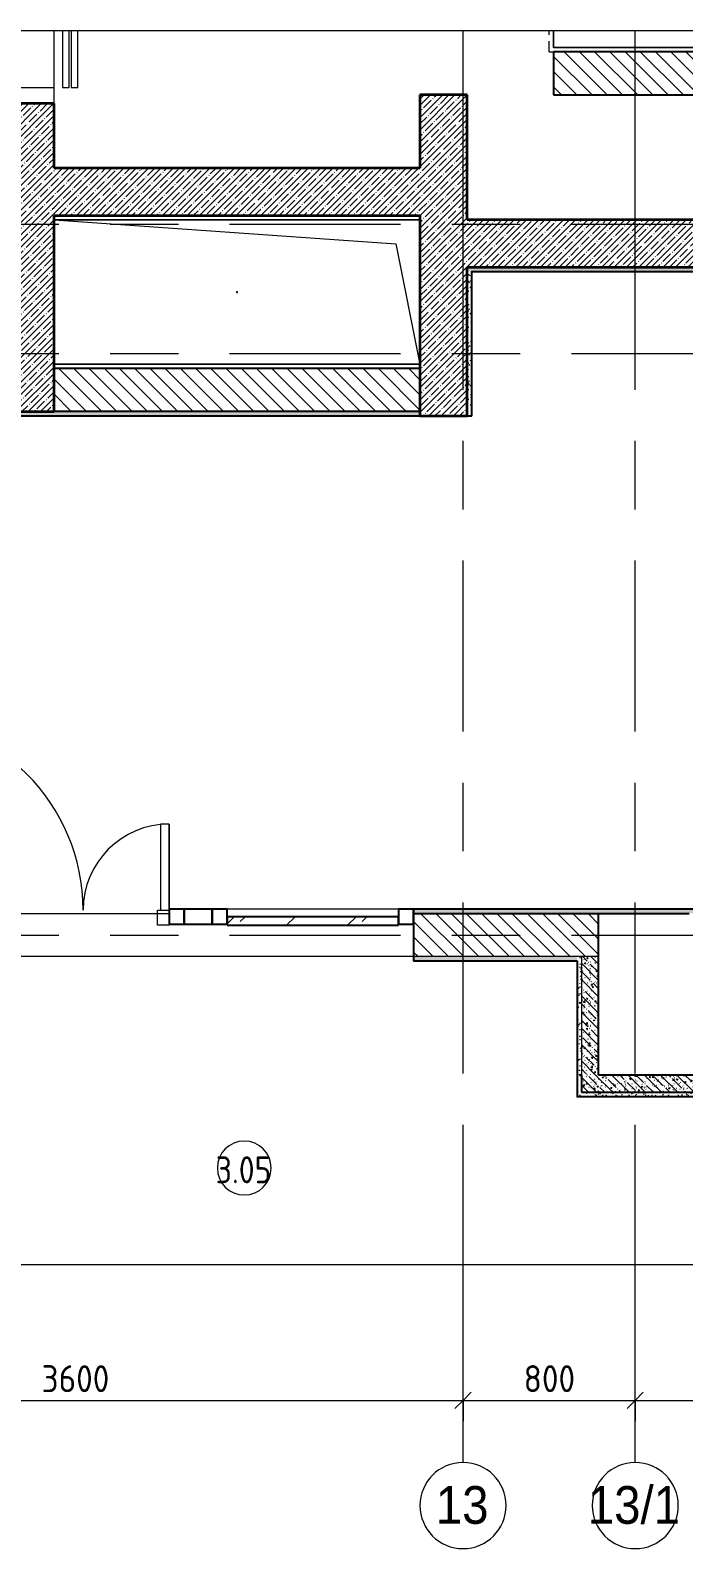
# Model space of a CAD drawing. Header units: millimetres. Extents: x 63482 to 319368, y -8553 to 29000.
# Drawn here: x 270843 to 273878, y 4951 to 12000 of the extents above; entities that cross this region are included whole.
import ezdxf

# ---------------------------------------------------------------- set-up
doc = ezdxf.new("R2010")
doc.units = ezdxf.units.MM
doc.linetypes.add('200_ШТРИХ__ш1_п0_6_', pattern=[80, 50, -30])
doc.linetypes.add('Осевая', pattern=[1587.5, 317.5, -238.125, 793.75, -238.125])
for name, color, linetype, lineweight in [('A-ANNO-DIMS', 7, 'Continuous', 9), ('A-ANNO-DIMS-50', 7, 'Continuous', 9), ('A-AREA-IDEN', 7, 'Continuous', 9), ('A-DETL-GENF', 7, 'Continuous', 9), ('A-DETL-MBND', 7, '200_ШТРИХ__ш1_п0_6_', 9), ('A-DOOR', 7, 'Continuous', 9), ('A-DOOR-1', 7, 'Continuous', 15), ('A-GENM', 7, 'Continuous', 9), ('A-GLAZ-CURT-2', 7, 'Continuous', 9), ('A-GLAZ-CURT-3', 7, 'Continuous', 25), ('A-GLAZ-CWMG', 7, 'Continuous', 9), ('A-GLAZ-CWMG-1', 7, 'Continuous', 25), ('A-WALL', 7, 'Continuous', 9), ('I-WALL', 7, 'Continuous', 9), ('Оси', 7, 'Continuous', 9), ('Оси-1', 7, 'Continuous', 20), ('Оси-2', 7, 'Осевая', 9)]:
    doc.layers.add(name, color=color, linetype=linetype, lineweight=lineweight)
for name, color, linetype, lineweight, true_color in [('A-WALL-1', 7, 'Continuous', 25, 0x3c3c3c), ('A-WALL-3', 7, 'Continuous', 35, 0x3c3c3c), ('A-WALL-FNSH-1', 7, 'Continuous', 15, 0x3c3c3c)]:
    doc.layers.add(name, color=color, linetype=linetype, lineweight=lineweight, true_color=true_color)
doc.styles.add('Arial', font='arial.ttf', dxfattribs={"width": 0.9, "height": 175})
doc.styles.add('GOST Common_2', font='GOST_Common.ttf', dxfattribs={"width": 0.9, "height": 125})
doc.styles.add('ISOCPEUR', font='isocpeur.ttf', dxfattribs={"width": 0.9, "height": 125})
doc.dimstyles.new('ISO-2_5_0_9К_БОЛЬШОЙ', dxfattribs={"dimscale": 304.8, "dimtxt": 124.497647, "dimasz": 0.246063, "dimexe": 0.19685, "dimexo": 0.492126, "dimgap": 0, "dimtad": 1, "dimdec": 0, "dimrnd": 10, "dimzin": 0, "dimdsep": 46, "dimtxsty": 'ISOCPEUR', "dimblk1": 'OBLIQUE', "dimblk2": 'OBLIQUE', "dimsah": 1, "dimcen": 0.09, "dimdle": 0.19685, "dimazin": 0, "dimtfac": 1, "dimtdec": 4, "dimtix": 1, "dimtmove": 0, "dimatfit": 3, "dimfxl": 1, "dimtvp": 1, "dimtolj": 1, "dimtzin": 0, "dimarcsym": 2})
pattern_1 = [(135, (230493.37, 0), (-35.35534, -35.35534), [])]
pattern_2 = [(135, (230493.37, 0), (-37.717076, -37.717076), [53.34, -8.89, 1.778, -8.89]), (135, (230493.37, 37.694), (-37.717076, -37.717076), []), (50, (230493.37, 0), (63.763904, -5.57885), [6.668, -73.343]), (355, (230493.37, 0), (-12.33488, 66.86951), [5.334, -58.674]), (100.451, (230498.68, -0.465), (51.43036, 61.29098), [5.667, -62.332]), (46.184, (230493.37, 17.78), (94.87722, -14.71484), [10.001, -110.014]), (96.636, (230501.27, 16.55), (83.09115, 86.5993), [8.5, -93.497]), (351.184, (230493.37, 17.78), (83.09204, 86.59928), [8.001, -88.011]), (21, (230502.26, 13.335), (53.064487, -35.792726), [6.667, -73.342]), (326, (230502.26, 13.335), (21.63066, 64.46546), [5.334, -58.674]), (71.451, (230506.68, 10.35), (74.69646, 28.67237), [5.667, -62.332]), (37.5, (230493.368, 0), (1.080413, 29.594271), [1.676, -56.286, 1.676, -57.887, -58.896]), (37.5, (230493.368, 0), (1.080413, 29.594271), [-117.526, 1.676, -57.22]), (7.5, (230493.368, 0), (23.386368, 35.063507), [1.676, -32.283, 1.676, -54.953, -22.447]), (7.5, (230493.368, 0), (23.386368, 35.063507), [-90.589, 1.676, -20.771]), (327.5, (230473.543, 0), (47.456567, -2.005468), [1.676, -20.549, 1.676, -67.666, -92.012]), (327.5, (230473.543, 0), (47.456567, -2.005468), [-91.567, 1.676, -90.335]), (317.5, (230464.653, 0), (51.844948, 8.89904), [1.676, -27.216, 1.676, -44.374, -65.342]), (317.5, (230464.653, 0), (51.844948, 8.89904), [-74.943, 1.676, -63.665])]
pattern_3 = [(45, (230493.37, 0), (-28.512667, 28.512667), []), (45, (230521.88, 0), (-28.512667, 28.512667), [50.403, -10.081, 1.676, -8.404])]
pattern_4 = [(0, (230493.368, 0), (60.96, 15.24), [5.029, -40.691, 5.029, -40.691, -243.84]), (0, (230493.368, 0), (60.96, 15.24), [-91.44, 5.029, -86.411, 5.029, -40.691, -106.68]), (0, (230493.368, 0), (60.96, 15.24), [-228.6, 5.029, -25.451, 5.029, -71.171]), (120, (230516.228, 7.62), (-43.678227, 45.1729086), [5.029, -40.691, 5.029, -40.691, -243.84]), (120, (230516.228, 7.62), (-43.678227, 45.1729086), [-91.44, 5.029, -86.411, 5.029, -40.691, -106.68]), (120, (230516.228, 7.62), (-43.678227, 45.1729086), [-228.6, 5.029, -25.451, 5.029, -71.171]), (240, (230523.848, 38.1), (-17.281773, -60.4129086), [5.029, -40.691, 5.029, -40.691, -243.84]), (240, (230523.848, 38.1), (-17.281773, -60.4129086), [-91.44, 5.029, -86.411, 5.029, -40.691, -106.68]), (240, (230523.848, 38.1), (-17.281773, -60.4129086), [-228.6, 5.029, -25.451, 5.029, -71.171])]

# ---------------------------------------------------------------- blocks, each defined once
blk = doc.blocks.new('DOR_Дверь лифта - 1350х2050h-19118285-Фрагмент 3_8')
at = {"layer": 'A-DOOR'}
for p, q in [((-335.2, 110), (-600, 110)), ((-600, 110), (-600, -110)), ((-600, -110), (-335.2, -110)), ((-600, -150), (-600, -180)), ((-335.2, -150), (-600, -150)), ((-600, -180), (-335.2, -180)), ((-600, -190), (-600, -220)), ((-335.2, -190), (-600, -190)), ((-600, -220), (-335.2, -220))]:
    blk.add_line(p, q, dxfattribs=at)
at = {"layer": 'A-DOOR-1'}
blk.add_line((-675, -110), (-600, -110), dxfattribs=at)
blk = doc.blocks.new('GM_Отверстие прямоугольное _в плите_ - Отверстие-24275140-Фрагмент 3_8')
at = {"layer": 'A-GENM'}
for p, q in [((-335, -850), (-335, 850)), ((-335, 850), (-335, -850)), ((-223.3, 738.3), (335, 850)), ((335, 850), (335, -850)), ((335, -850), (335, 850)), ((-335, -850), (-223.3, 738.3))]:
    blk.add_line(p, q, dxfattribs=at)
for start, end in [(360, 180), (180, 360)]:
    blk.add_arc((0, 0), 2.5, start, end, dxfattribs=at)
blk = doc.blocks.new('Прямоугольный импост - 50 x 70 мм-31700031-Фрагмент 3_8')
at = {"layer": 'A-GLAZ-CWMG-1'}
for p, q in [((-70, 35), (0, 35)), ((-70, -35), (-70, 35)), ((0, 35), (0, -35)), ((0, -35), (-70, -35))]:
    blk.add_line(p, q, dxfattribs=at)
blk = doc.blocks.new('Дверь_Витражная_остекление_ - ДВН_ДАО_Главный вход_1200 в свету-31742133-Фрагмент 3_8')
at = {"layer": 'A-DETL-GENF'}
for p, q in [((-607.5, 925), (-647.5, 925)), ((-647.5, 925), (-647.5, 35)), ((-607.5, 30), (-607.5, 925)), ((647.5, 430), (607.5, 430)), ((607.5, 430), (607.5, 30)), ((647.5, 35), (647.5, 430)), ((-647.5, 30), (-607.5, 30)), ((-592.5, 30), (-647.5, 30)), ((-592.5, -40), (-592.5, 30)), ((592.5, -40), (592.5, 30)), ((592.5, 30), (647.5, 30)), ((607.5, 30), (647.5, 30)), ((-647.5, -35), (-647.5, -40)), ((-647.5, -40), (-592.5, -40)), ((647.5, -40), (592.5, -40)), ((647.5, -35), (647.5, -40))]:
    blk.add_line(p, q, dxfattribs=at)
at = {"layer": 'A-DOOR'}
for p, q in [((-647.5, 925), (-647.5, 35)), ((647.5, 430), (647.5, 35))]:
    blk.add_line(p, q, dxfattribs=at)
for centre, radius, start, end in [((-647.5, 30), 895, 360, 90), ((647.5, 30), 400, 90, 180)]:
    blk.add_arc(centre, radius, start, end, dxfattribs=at)
blk = doc.blocks.new('Системная панель - Стемалит - 40мм-32257327-Фрагмент 3_8')
at = {"layer": 'A-GLAZ-CURT-3'}
for p, q in [((65, 35), (-65, 35)), ((-65, 35), (-65, -35)), ((65, -35), (65, 35)), ((-65, -35), (65, -35))]:
    blk.add_line(p, q, dxfattribs=at)
blk = doc.blocks.new('Прямоугольный импост - 50 x 70 мм-31687886-Фрагмент 3_8')
at = {"layer": 'A-GLAZ-CWMG-1'}
for p, q in [((-35, 35), (35, 35)), ((-35, -35), (-35, 35)), ((35, 35), (35, -35)), ((35, -35), (-35, -35))]:
    blk.add_line(p, q, dxfattribs=at)
blk = doc.blocks.new('Системная панель - Стекло - 40мм-32257331-Фрагмент 3_8')
at = {"layer": 'A-GLAZ-CURT-2'}
h = blk.add_hatch(dxfattribs=at)
h.set_pattern_fill('FP_142', color=256, style=0, pattern_type=2)
h.set_pattern_definition([(45, (-41712.5, -7835), (-141.4214, 141.4214), [100, -300]), (45, (-41812.5, -7885), (-141.4214, 141.4214), [300, -100]), (45, (-41612.5, -7935), (-141.4214, 141.4214), [100, -300])])
h.paths.add_polyline_path([(397.5, -40), (397.5, 0), (-397.5, 0), (-397.5, -40)])
at = {"layer": 'A-GLAZ-CURT-3'}
for p, q in [((397.5, 0), (-397.5, 0)), ((-397.5, 0), (-397.5, -40)), ((397.5, -40), (397.5, 0)), ((-397.5, -40), (397.5, -40))]:
    blk.add_line(p, q, dxfattribs=at)
blk = doc.blocks.new('Прямоугольный импост - 50 x 70 мм-31702100-Фрагмент 3_8')
at = {"layer": 'A-GLAZ-CWMG-1'}
for p, q in [((-35, 35), (35, 35)), ((-35, -35), (-35, 35)), ((35, 35), (35, -35)), ((35, -35), (-35, -35))]:
    blk.add_line(p, q, dxfattribs=at)
blk = doc.blocks.new('Прямоугольный импост - 50 x 70 мм-31720914-Фрагмент 3_8')
at = {"layer": 'A-GLAZ-CWMG'}
blk.add_line((42060, 7920), (41265, 7920), dxfattribs=at)
blk = doc.blocks.new('DET_L_Линия разрыва - М100-31023944-Фрагмент 3_8')
at = {"layer": 'A-DETL-GENF'}
blk.add_line((13694.7, 0), (0, 0), dxfattribs=at)
blk = doc.blocks.new('DET_L_Линия разрыва - М100-31024083-Фрагмент 3_8')
at = {"layer": 'A-DETL-GENF'}
blk.add_line((0, 0), (13694.7, 0), dxfattribs=at)
blk = doc.blocks.new('Ось сетки - D8-29747960-Фрагмент 3_8')
at = {"layer": 'Оси-1'}
for start, end in [(360, 180), (180, 360)]:
    blk.add_arc((0, 0), 4, start, end, dxfattribs=at)
blk = doc.blocks.new('DIMBLOCK49-Фрагмент 3_8')
at = {"layer": 'A-ANNO-DIMS-50', "lineweight": 20}
for p, q in [((269253.4, 5639.5), (269215.9, 5602)), ((269253.4, 5639.5), (269290.9, 5677)), ((272853.4, 5639.5), (272815.9, 5602)), ((272853.4, 5639.5), (272890.9, 5677))]:
    blk.add_line(p, q, dxfattribs=at)
at = {"layer": 'A-ANNO-DIMS-50'}
for p, q in [((269253.4, 5542.5), (269253.4, 5699.5)), ((269253.4, 5639.5), (272853.4, 5639.5)), ((269253.4, 5639.5), (269253.4, 5542.5)), ((272853.4, 5542.5), (272853.4, 5699.5)), ((272853.4, 5639.5), (272853.4, 5542.5))]:
    blk.add_line(p, q, dxfattribs=at)
at = {"layer": 'A-ANNO-DIMS-50', "color": 0, "insert": (270895.4, 5802.8), "char_height": 125, "width": 379.239, "attachment_point": 1, "line_spacing_factor": 1.149209, "style": 'ISOCPEUR'}
blk.add_mtext('3600', dxfattribs=at)
blk = doc.blocks.new('_Oblique')
at = {"color": 0, "linetype": 'ByBlock', "lineweight": -2}
blk.add_line((-0.5, -0.5), (0.5, 0.5), dxfattribs=at)
blk = doc.blocks.new('DIMBLOCK50-Фрагмент 3_8')
at = {"layer": 'A-ANNO-DIMS-50', "lineweight": 20}
for p, q in [((272853.4, 5639.5), (272815.9, 5602)), ((272853.4, 5639.5), (272890.9, 5677)), ((273653.4, 5639.5), (273615.9, 5602)), ((273653.4, 5639.5), (273690.9, 5677))]:
    blk.add_line(p, q, dxfattribs=at)
at = {"layer": 'A-ANNO-DIMS-50'}
for p, q in [((272853.4, 5542.5), (272853.4, 5699.5)), ((272853.4, 5639.5), (273653.4, 5639.5)), ((272853.4, 5639.5), (272853.4, 5542.5)), ((273653.4, 5542.5), (273653.4, 5699.5)), ((273653.4, 5639.5), (273653.4, 5542.5))]:
    blk.add_line(p, q, dxfattribs=at)
at = {"layer": 'A-ANNO-DIMS-50', "color": 0, "insert": (273134.9, 5802.8), "char_height": 125, "width": 284.429, "attachment_point": 1, "line_spacing_factor": 1.149209, "style": 'ISOCPEUR'}
blk.add_mtext('800', dxfattribs=at)
blk = doc.blocks.new('DIMBLOCK51-Фрагмент 3_8')
at = {"layer": 'A-ANNO-DIMS-50', "lineweight": 20}
for p, q in [((273653.4, 5639.5), (273615.9, 5602)), ((273653.4, 5639.5), (273690.9, 5677)), ((278153.4, 5639.5), (278115.9, 5602)), ((278153.4, 5639.5), (278190.9, 5677))]:
    blk.add_line(p, q, dxfattribs=at)
at = {"layer": 'A-ANNO-DIMS-50'}
for p, q in [((273653.4, 5542.5), (273653.4, 5699.5)), ((273653.4, 5639.5), (278153.4, 5639.5)), ((273653.4, 5639.5), (273653.4, 5542.5)), ((278153.4, 5542.5), (278153.4, 5699.5)), ((278153.4, 5639.5), (278153.4, 5542.5))]:
    blk.add_line(p, q, dxfattribs=at)
at = {"layer": 'A-ANNO-DIMS-50', "color": 0, "insert": (275739.4, 5802.8), "char_height": 125, "width": 393.604, "attachment_point": 1, "line_spacing_factor": 1.149209, "style": 'ISOCPEUR'}
blk.add_mtext('4500', dxfattribs=at)
blk = doc.blocks.new('Марка_Помещения - Номер-25198446-Фрагмент 3_8')
at = {"layer": 'A-AREA-IDEN'}
for start, end in [(360, 180), (180, 360)]:
    blk.add_arc((0, 0), 2.5, start, end, dxfattribs=at)

msp = doc.modelspace()

# ---------------------------------------------------------------- hatches: boundary and pattern name
at = {"layer": 'I-WALL'}
h = msp.add_hatch(dxfattribs=at)
h.set_pattern_fill('FP_20', color=256, style=0, pattern_type=2)
h.set_pattern_definition(pattern_1)
h.paths.add_polyline_path([(282203.4, 11700), (282203.4, 11900), (280357.2, 11900), (280257.2, 11700), (280557.1, 11700)])
h.paths.add_polyline_path([(280107.1, 11700), (280257.1, 11700), (280157.1, 11900), (279253.4, 11900), (279253.4, 11700)])
h.paths.add_polyline_path([(278653.4, 11700), (278653.4, 11900), (273273.4, 11900), (273273.4, 11700), (276806.9, 11700)])
h = msp.add_hatch(dxfattribs=at)
h.set_pattern_fill('FP_3', color=256, style=0, pattern_type=2)
h.set_pattern_definition(pattern_3)
h.paths.add_polyline_path([(270733.4, 10230), (270953.4, 10230), (270953.4, 11660), (270733.4, 11660), (270733.4, 10450)])
h = msp.add_hatch(dxfattribs=at)
h.set_pattern_fill('FP_3', color=256, style=0, pattern_type=2)
h.set_pattern_definition(pattern_3)
h.paths.add_polyline_path([(272873.4, 10210), (272873.4, 11700), (272653.4, 11700), (272653.4, 10210)])
h = msp.add_hatch(dxfattribs=at)
h.set_pattern_fill('FP_3', color=256, style=0, pattern_type=2)
h.set_pattern_definition(pattern_3)
h.paths.add_polyline_path([(270953.4, 11140), (272653.4, 11140), (272653.4, 11360), (270953.4, 11360)])
h = msp.add_hatch(dxfattribs=at)
h.set_pattern_fill('FP_3', color=256, style=0, pattern_type=2)
h.set_pattern_definition(pattern_3)
h.paths.add_polyline_path([(275253.4, 10900), (275253.4, 11120), (272873.4, 11120), (272873.4, 10900), (273202.9, 10900)])
h = msp.add_hatch(dxfattribs=at)
h.set_pattern_fill('FP_10', color=256, style=0, pattern_type=2)
h.set_pattern_definition(pattern_4)
h.paths.add_polyline_path([(285816.9, 10880), (286241.2, 10880), (286241.2, 10900), (272873.4, 10900), (272873.4, 10880), (284014.9, 10880)])
h.paths.add_polyline_path([(288001.2, 10880), (288001.2, 10900), (287821.2, 10900), (287821.2, 10880)])
h.paths.add_polyline_path([(291853.4, 10880), (291853.4, 10900), (289581.2, 10900), (289581.2, 10880), (291222.9, 10880)])
h.paths.add_polyline_path([(287121.2, 10880), (287121.2, 10900), (286941.2, 10900), (286941.2, 10880)])
h.paths.add_polyline_path([(288701.2, 10880), (288881.2, 10880), (288881.2, 10900), (288701.2, 10900)])
h = msp.add_hatch(dxfattribs=at)
h.set_pattern_fill('FP_10', color=256, style=0, pattern_type=2)
h.set_pattern_definition(pattern_4)
h.paths.add_polyline_path([(272893.4, 10210), (272893.4, 10880), (272873.4, 10880), (272873.4, 10210)])
h = msp.add_hatch(dxfattribs=at)
h.set_pattern_fill('FP_20', color=256, style=0, pattern_type=2)
h.set_pattern_definition(pattern_1)
h.paths.add_polyline_path([(271401, 10230), (272653.4, 10230), (272653.4, 10430), (270953.4, 10430), (270953.4, 10230)])
h = msp.add_hatch(dxfattribs=at)
h.set_pattern_fill('FP_10', color=256, style=0, pattern_type=2)
h.set_pattern_definition(pattern_4)
h.paths.add_polyline_path([(271401, 10210), (272653.4, 10210), (272653.4, 10230), (269253.4, 10230), (269253.4, 10210), (269599, 10210)])
h = msp.add_hatch(dxfattribs=at)
h.set_pattern_fill('FP_20', color=256, style=0, pattern_type=2)
h.set_pattern_definition(pattern_1)
h.paths.add_polyline_path([(273403.4, 7700), (273483.4, 7700), (273483.4, 7900), (272623.4, 7900), (272623.4, 7700), (273383.4, 7700)])
h.paths.add_polyline_path([(269033.4, 7700), (269033.4, 7900), (268983.4, 7900), (268983.4, 7700)])
h.paths.add_polyline_path([(268763.4, 7700), (268763.4, 7900), (266503.4, 7900), (266503.4, 7830), (266412.5, 7830), (266412.5, 7700), (268698, 7700)])
h.paths.add_polyline_path([(270123.4, 7700), (270123.4, 7900), (269253.4, 7900), (269253.4, 7700), (269599, 7700)])
h = msp.add_hatch(dxfattribs=at)
h.set_pattern_fill('FP_10', color=256, style=0, pattern_type=2)
h.set_pattern_definition(pattern_4)
h.paths.add_polyline_path([(290963.4, 7900), (294401.8, 7900), (294401.8, 7920), (290963.4, 7920)])
h.paths.add_polyline_path([(284915.9, 7900), (288463.4, 7900), (288463.4, 7920), (281353.3, 7920), (281353.3, 7900), (284465.4, 7900)])
h.paths.add_polyline_path([(275905.9, 7900), (278853.3, 7900), (278853.3, 7920), (272623.4, 7920), (272623.4, 7900), (275455.4, 7900)])
h.paths.add_polyline_path([(270123.4, 7900), (270123.4, 7920), (269253.4, 7920), (269253.4, 7900), (269599, 7900)])
h = msp.add_hatch(dxfattribs=at)
h.set_pattern_fill('FP_10', color=256, style=0, pattern_type=2)
h.set_pattern_definition(pattern_4)
h.paths.add_polyline_path([(270123.4, 7680), (270123.4, 7700), (269553.4, 7700), (269553.4, 7680), (269599, 7680)])
h.paths.add_polyline_path([(272623.4, 7680), (273383.4, 7680), (273383.4, 7700), (272623.4, 7700)])
h = msp.add_hatch(dxfattribs=at)
h.set_pattern_fill('FP_10', color=256, style=0, pattern_type=2)
h.set_pattern_definition(pattern_4)
h.paths.add_polyline_path([(273403.4, 7070), (273403.4, 7700), (273383.4, 7700), (273383.4, 7070)])
h = msp.add_hatch(dxfattribs=at)
h.set_pattern_fill('FP_4', color=256, style=0, pattern_type=2)
h.set_pattern_definition(pattern_2)
h.paths.add_polyline_path([(273483.4, 7150), (273483.4, 7700), (273403.4, 7700), (273403.4, 7150)])
h = msp.add_hatch(dxfattribs=at)
h.set_pattern_fill('FP_4', color=256, style=0, pattern_type=2)
h.set_pattern_definition(pattern_2)
h.paths.add_polyline_path([(274103.9, 7070), (274603.4, 7070), (274603.4, 7150), (273403.4, 7150), (273403.4, 7070)])
h = msp.add_hatch(dxfattribs=at)
h.set_pattern_fill('FP_10', color=256, style=0, pattern_type=2)
h.set_pattern_definition(pattern_4)
h.paths.add_polyline_path([(274103.9, 7050), (274683.4, 7050), (274683.4, 7070), (273383.4, 7070), (273383.4, 7050)])

# ---------------------------------------------------------------- linework, layer by layer
at = {"layer": 'A-DETL-MBND'}
for p, q in [((273253.4, 11900), (273253.4, 11999.8)), ((273273.4, 11999.8), (273273.4, 11920)), ((273273.4, 11920), (278633.4, 11920)), ((273253.4, 11900), (273273.4, 11900))]:
    msp.add_line(p, q, dxfattribs=at)
at = {"layer": 'A-WALL'}
for p, q in [((273483.4, 7700), (272623.4, 7700)), ((273403.4, 7700), (273403.4, 7150)), ((273383.4, 7679), (273382.4, 7679))]:
    msp.add_line(p, q, dxfattribs=at)
at = {"layer": 'A-WALL-1'}
for p, q in [((278653.4, 11900), (273273.4, 11900)), ((273273.4, 11900), (273273.4, 11700)), ((273273.4, 11700), (278653.4, 11700)), ((272893.4, 10880), (286241.2, 10880)), ((272893.4, 10880), (272893.4, 10210)), ((272653.4, 10430), (270953.4, 10430)), ((272653.4, 10230), (269253.4, 10230)), ((269253.4, 10210), (272653.4, 10210)), ((272873.4, 10210), (272893.4, 10210)), ((272623.4, 7920), (272623.4, 7680)), ((278853.3, 7920), (272623.4, 7920)), ((272623.4, 7900), (273903.4, 7900)), ((273483.4, 7150), (273483.4, 7900)), ((272623.4, 7680), (273383.4, 7680)), ((273383.4, 7680), (273383.4, 7050)), ((273403.4, 7150), (273403.4, 7070)), ((274603.4, 7150), (273483.4, 7150)), ((273383.4, 7050), (274703.4, 7050)), ((273403.4, 7070), (274683.4, 7070))]:
    msp.add_line(p, q, dxfattribs=at)
at = {"layer": 'A-WALL-3'}
for p, q in [((270953.4, 11660), (270733.4, 11660)), ((270953.4, 11360), (270953.4, 11660)), ((272873.4, 11700), (272653.4, 11700)), ((272653.4, 11700), (272653.4, 11360)), ((272873.4, 11120), (272873.4, 11700)), ((272653.4, 11360), (270953.4, 11360)), ((270953.4, 10230), (270953.4, 11140)), ((270953.4, 11140), (272653.4, 11140)), ((272653.4, 11140), (272653.4, 10210)), ((275253.4, 11120), (272873.4, 11120)), ((272873.4, 10210), (272873.4, 10900)), ((272873.4, 10900), (275253.4, 10900)), ((269033.4, 10230), (270953.4, 10230)), ((272653.4, 10210), (272873.4, 10210))]:
    msp.add_line(p, q, dxfattribs=at)
at = {"layer": 'A-WALL-FNSH-1'}
for p, q in [((273273.4, 11999.8), (273273.4, 11920)), ((273274.4, 11921), (273274.4, 11999.8)), ((273273.4, 11920), (278632.4, 11920)), ((278632.4, 11921), (273274.4, 11921)), ((286241.2, 10879), (272893.4, 10879)), ((272894.4, 10209), (272894.4, 10879)), ((269254.4, 10209), (272894.4, 10209)), ((278853.4, 7921), (272623.4, 7921)), ((272623.4, 7921), (272623.4, 7920)), ((272623.4, 7680), (272623.4, 7679)), ((272623.4, 7679), (273382.4, 7679)), ((273382.4, 7679), (273382.4, 7049)), ((273382.4, 7049), (274704.4, 7049))]:
    msp.add_line(p, q, dxfattribs=at)
at = {"layer": 'I-WALL'}
for p, q in [((270193.4, 7900), (271488.4, 7900)), ((272623.4, 7700), (270123.4, 7700))]:
    msp.add_line(p, q, dxfattribs=at)
at = {"layer": 'Оси'}
for p, q in [((272853.4, 10749.8), (272853.4, 11999.8)), ((273653.4, 10749.8), (273653.4, 11999.8)), ((272853.4, 5351.2), (272853.4, 6601.2)), ((273653.4, 5351.2), (273653.4, 6601.2))]:
    msp.add_line(p, q, dxfattribs=at)
at = {"layer": 'Оси-2'}
for p, q in [((266451.1, 12000), (293151.8, 12000)), ((266451.1, 11100), (293151.8, 11100)), ((272853.4, 6601.2), (272853.4, 10749.8)), ((273653.4, 6601.2), (273653.4, 10749.8)), ((266451.1, 10500), (293151.8, 10500)), ((266451.1, 7800), (293151.8, 7800))]:
    msp.add_line(p, q, dxfattribs=at)

# ---------------------------------------------------------------- block references
at = {"layer": 'A-AREA-IDEN', "xscale": 49.99999999999998, "yscale": 49.99999999999998, "zscale": 49.99999999999998}
msp.add_blockref('Марка_Помещения - Номер-25198446-Фрагмент 3_8', (271837.3, 6718.2), dxfattribs=at)
at = {"layer": 'A-DETL-GENF'}
for name, p in [('DET_L_Линия разрыва - М100-31024083-Фрагмент 3_8', (266412.5, 11999.8)), ('DET_L_Линия разрыва - М100-31023944-Фрагмент 3_8', (266412.5, 6268.4))]:
    msp.add_blockref(name, p, dxfattribs=at)
at = {"layer": 'A-DOOR', "rotation": 90}
msp.add_blockref('DOR_Дверь лифта - 1350х2050h-19118285-Фрагмент 3_8', (270843.4, 12335), dxfattribs=at)
at = {"layer": 'A-DOOR'}
msp.add_blockref('Дверь_Витражная_остекление_ - ДВН_ДАО_Главный вход_1200 в свету-31742133-Фрагмент 3_8', (270840.9, 7885), dxfattribs=at)
at = {"layer": 'A-GENM', "rotation": 269.9999999999999}
msp.add_blockref('GM_Отверстие прямоугольное _в плите_ - Отверстие-24275140-Фрагмент 3_8', (271803.4, 10785), dxfattribs=at)
at = {"layer": 'A-GLAZ-CURT-2'}
for name, p in [('Системная панель - Стемалит - 40мм-32257327-Фрагмент 3_8', (271623.4, 7885)), ('Системная панель - Стекло - 40мм-32257331-Фрагмент 3_8', (272155.9, 7885))]:
    msp.add_blockref(name, p, dxfattribs=at)
at = {"layer": 'A-GLAZ-CWMG', "extrusion": (0, 0, -1), "rotation": 180}
for name, p in [('Прямоугольный импост - 50 x 70 мм-31687886-Фрагмент 3_8', (-271523.4, 7885)), ('Прямоугольный импост - 50 x 70 мм-31702100-Фрагмент 3_8', (-271723.4, 7885)), ('Прямоугольный импост - 50 x 70 мм-31700031-Фрагмент 3_8', (-272623.4, 7885))]:
    msp.add_blockref(name, p, dxfattribs=at)
at = {"layer": 'A-GLAZ-CWMG'}
msp.add_blockref('Прямоугольный импост - 50 x 70 мм-31720914-Фрагмент 3_8', (230493.4, 0), dxfattribs=at)
at = {"layer": 'Оси-1', "xscale": 49.99999999999998, "yscale": 49.99999999999998, "zscale": 49.99999999999998}
for p in [(272853.4, 5151.2), (273653.4, 5151.2)]:
    msp.add_blockref('Ось сетки - D8-29747960-Фрагмент 3_8', p, dxfattribs=at)

# ---------------------------------------------------------------- texts
at = {"layer": 'A-AREA-IDEN', "insert": (271704.5, 6772.5), "char_height": 125, "width": 331.899, "attachment_point": 1, "style": 'GOST Common_2'}
msp.add_mtext('3.05', dxfattribs=at)
at = {"layer": 'Оси', "char_height": 175, "attachment_point": 1, "style": 'Arial'}
for s, insert, width in [('13', (272727.1, 5241.6), 303.038), ('13/1', (273433.2, 5241.6), 530.316)]:
    msp.add_mtext(s, dxfattribs=dict(at, insert=insert, width=width))

# ---------------------------------------------------------------- dimensions: what is measured, and where the dimension line sits
at = {"layer": 'A-ANNO-DIMS'}
for base, p1, p2, override, picture, middle in [((272853.4, 5639.5), (269253.4, 5692.5), (272853.4, 5692.5), {"dimpost": '<>', "dimfxl": 3600}, 'DIMBLOCK49-Фрагмент 3_8', (271053.4, 5702)), ((273653.4, 5639.5), (272853.4, 5692.5), (273653.4, 5692.5), {"dimpost": '<>', "dimfxl": 800}, 'DIMBLOCK50-Фрагмент 3_8', (273253.4, 5702)), ((278153.4, 5639.5), (273653.4, 5692.5), (278153.4, 5692.5), {"dimpost": '<>', "dimfxl": 4500}, 'DIMBLOCK51-Фрагмент 3_8', (275903.4, 5702))]:
    dim = msp.add_linear_dim(base=base, p1=p1, p2=p2, dimstyle='ISO-2_5_0_9К_БОЛЬШОЙ', override=override, dxfattribs=at)
    dim.commit()
    dim.dimension.update_dxf_attribs({"geometry": picture, "text_midpoint": middle})

doc.saveas('drawing.dxf')
